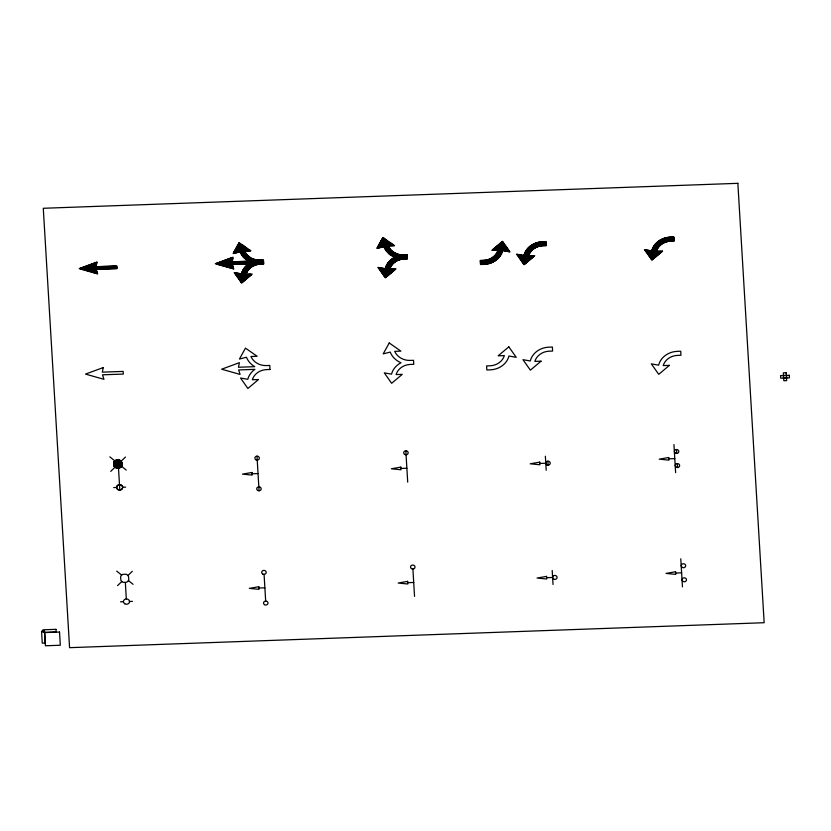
<?xml version="1.0" encoding="UTF-8"?>
<svg xmlns="http://www.w3.org/2000/svg" width="831" height="831" viewBox="0 0 831 831"><rect width="100%" height="100%" fill="white"/><g stroke="black" fill="none" stroke-linecap="round" stroke-linejoin="round"><path stroke-width="1.25" d="M122.115 463.906L121.96 465.464A5.381 4.757 2.9 0 1 121.046 467.012L118.095 468.393L114.99 467.23A4.913 4.352 2.9 0 1 113.992 465.89L113.785 462.514A4.913 4.352 2.9 0 1 114.626 461.101A4.373 3.864 2.9 0 1 115.987 460.104L119.197 459.99A4.373 3.864 2.9 0 1 120.672 460.883A4.913 4.352 2.9 0 1 121.679 462.233L122.115 463.906L113.577 464.3M110.72 471.395L114.99 467.23M121.077 461.309L125.471 457.04M117.555 585.637L121.835 581.482A4.373 3.864 2.9 0 0 123.3 582.375L126.52 582.261A4.373 3.864 2.9 0 0 127.881 581.264A5.381 4.757 2.9 0 0 128.795 579.716L128.514 576.475A4.913 4.352 2.9 0 0 127.517 575.125A4.373 3.864 2.9 0 0 126.042 574.231L122.822 574.346A4.373 3.864 2.9 0 0 121.461 575.343A4.913 4.352 2.9 0 0 120.63 576.756L120.827 580.131A4.913 4.352 2.9 0 0 121.825 581.471M127.922 575.551L132.306 571.281M523.935 255.512A20.36 18.012 2.9 0 1 542.518 241.707L546.06 241.582L546.299 245.612L542.996 245.727A15.799 13.982 2.9 0 0 528.526 255.938L534.738 255.719L524.06 264.694L516.664 254.213L523.935 255.512L529.544 260.082M662.567 251.128L651.888 260.103L644.492 249.622L651.774 250.92A20.36 18.012 2.9 0 1 670.347 237.115L673.889 236.991L674.128 241.021L670.825 241.135A15.799 13.982 2.9 0 0 656.355 251.346L662.515 251.128M270.013 369.473L266.689 369.598A15.706 13.888 2.9 0 0 252.344 379.746L258.524 379.528L247.877 388.472L240.554 378.032L247.783 379.32A20.235 17.898 2.9 0 1 254.899 369.348L238.622 369.94L240.097 374.428L221.659 369.203L239.39 362.669L238.455 367.26L254.722 366.668L253.694 366.014A20.235 17.898 2.9 0 1 246.464 357.247L239.421 359.054L245.467 348.127L257.132 356.27L250.952 356.499A15.706 13.888 2.9 0 0 266.45 365.578L269.763 365.453L269.992 369.483M407.211 254.847L403.887 254.961A15.706 13.898 2.9 0 1 388.399 245.893L394.58 245.664L382.914 237.521L376.869 248.438L383.912 246.63A20.235 17.898 2.9 0 0 393.281 256.644L394.663 257.33A20.235 17.898 2.9 0 0 385.22 268.693L377.991 267.405L385.314 277.845L395.961 268.891L389.781 269.119A15.706 13.888 2.9 0 1 403.637 258.992L407.439 258.846L407.107 254.847M232.306 264.476L248.583 263.894A20.235 17.898 2.9 0 0 241.468 273.866L234.249 272.578L241.572 283.018L252.209 274.064L246.028 274.292A15.706 13.888 2.9 0 1 260.373 264.144L263.697 264.009L263.448 259.999L260.134 260.113A15.706 13.888 2.9 0 1 244.646 251.045L250.817 250.817L239.151 242.673L233.106 253.6L240.149 251.783A20.235 17.898 2.9 0 0 247.378 260.56L248.417 261.214L232.14 261.807L233.075 257.215L215.354 263.749L233.781 268.974L232.306 264.476L226.406 259.677M783.685 378.126L786.479 378.022M116.548 459.969L118.625 459.896M115.509 460.353L119.706 460.208M115.01 460.727L120.246 460.54M114.636 461.091L120.661 460.873M114.335 461.454L121.004 461.215M114.107 461.818L121.274 461.558M113.92 462.181L121.503 461.901M113.785 462.535L121.679 462.254M113.733 462.888L121.773 462.597M113.691 463.241L121.866 462.95M113.639 463.594L121.949 463.293M113.587 463.947L122.043 463.646M113.67 464.654L122.064 464.352M113.764 464.996L122.032 464.706M113.847 465.35L122.001 465.059M113.94 465.703L121.96 465.412M114.076 466.046L121.845 465.765M114.273 466.388L121.669 466.129M114.522 466.731L121.451 466.482M114.834 467.074L121.181 466.845M115.197 467.417L120.859 467.209M115.675 467.749L120.422 467.583M116.33 468.082L119.809 467.957M252.063 473.784L258.036 473.577M400.895 468.445L406.868 468.227M539.818 463.449L545.79 463.241M668.81 458.816L674.782 458.608M113.65 487.568L116.631 487.454M122.666 487.246L125.637 487.132M258.898 588.026L264.871 587.818M407.741 582.687L413.713 582.469M546.653 577.69L552.625 577.483M675.645 573.058L681.617 572.85M120.495 601.81L123.466 601.706M129.501 601.488L132.482 601.374M673.162 237.012L673.931 237.624M672.321 237.043L673.972 238.372M671.479 237.074L674.014 239.12M670.638 237.105L674.055 239.858M669.828 237.157L674.097 240.606M669.038 237.23L673.744 241.032M668.259 237.313L672.902 241.063M667.553 237.458L672.061 241.094M666.857 237.593L671.219 241.125M666.15 237.739L670.399 241.167M665.444 237.884L669.589 241.219M664.81 238.082L668.841 241.333M664.177 238.279L668.114 241.447M663.553 238.487L667.428 241.603M662.972 238.726L666.742 241.769M662.4 238.964L666.109 241.966M661.829 239.214L665.486 242.174M661.299 239.505L664.883 242.392M660.77 239.785L664.333 242.662M660.24 240.066L663.782 242.922M659.731 240.367L663.231 243.182M659.253 240.689L662.712 243.483M658.775 241.011L662.224 243.795M658.308 241.343L661.725 244.106M657.861 241.696L661.279 244.449M657.425 242.05L660.822 244.792M657.009 242.423L660.396 245.166M656.594 242.797L659.991 245.54M656.199 243.192L659.596 245.924M655.825 243.597L659.222 246.34M655.441 244.002L658.848 246.755M655.098 244.428L658.505 247.181M654.745 244.854L658.183 247.628M654.423 245.311L657.872 248.095M654.101 245.758L657.581 248.562M660.832 251.191L661.684 251.876M653.8 246.225L657.311 249.061M659.991 251.222L661.247 252.24M653.519 246.703L657.051 249.56M659.149 251.242L660.822 252.593M653.239 247.191L656.833 250.089M658.308 251.274L660.385 252.956M652.989 247.7L656.625 250.64M657.466 251.305L659.959 253.32M652.74 248.209L656.417 251.18M656.625 251.336L659.523 253.684M652.512 248.729L659.097 254.047M652.304 249.269L658.661 254.411M652.096 249.819L658.235 254.774M651.93 250.391L657.809 255.127M651.691 250.91L657.373 255.491M650.569 250.713L656.947 255.855M649.437 250.505L656.511 256.218M648.305 250.308L656.085 256.582M647.172 250.1L655.649 256.945M646.04 249.902L655.223 257.309M644.908 249.695L654.786 257.672M645.23 250.661L654.361 258.026M646.393 252.312L653.924 258.389M647.557 253.954L653.498 258.753M648.72 255.605L653.073 259.116M649.884 257.257L652.636 259.48M651.037 258.898L652.21 259.843M545.333 241.603L546.102 242.216M544.492 241.634L546.144 242.964M543.651 241.665L546.185 243.712M542.809 241.696L546.227 244.449M541.999 241.748L546.268 245.197M541.21 241.821L545.915 245.623M540.43 241.904L545.074 245.654M539.724 242.05L544.232 245.685M539.028 242.185L543.391 245.716M538.322 242.33L542.57 245.758M537.615 242.475L541.76 245.81M536.982 242.673L541.012 245.924M536.348 242.87L540.275 246.038M535.725 243.078L539.599 246.194M535.143 243.317L538.914 246.36M534.562 243.556L538.28 246.558M534.001 243.805L537.657 246.765M533.471 244.096L537.055 246.984M532.941 244.376L536.504 247.254M532.411 244.657L535.953 247.513M531.902 244.958L535.393 247.773M531.425 245.28L534.884 248.074M530.936 245.602L534.385 248.386M530.479 245.934L533.897 248.698M530.033 246.288L533.45 249.04M529.596 246.641L532.993 249.383M529.181 247.015L532.567 249.757M528.765 247.399L532.162 250.131M528.371 247.783L531.757 250.526M527.997 248.189L531.393 250.931M527.612 248.594L531.019 251.346M527.27 249.02L530.677 251.772M526.916 249.445L530.355 252.219M526.594 249.902L530.043 252.686M526.272 250.349L529.752 253.154M533.003 255.782L533.855 256.467M525.971 250.817L529.482 253.652M532.162 255.813L533.419 256.831M525.691 251.294L529.222 254.151M531.321 255.834L532.993 257.184M525.4 251.783L529.004 254.681M530.479 255.865L532.557 257.548M525.161 252.292L528.796 255.231M529.627 255.896L532.131 257.911M524.912 252.801L528.589 255.771M528.786 255.927L531.695 258.275M524.683 253.32L531.269 258.638M524.475 253.86L530.832 259.002M524.268 254.411L530.407 259.365M524.101 254.982L529.97 259.719M522.73 255.304L529.108 260.446M521.608 255.096L528.682 260.809M520.476 254.899L528.256 261.173M519.344 254.691L527.82 261.536M502.204 241.655L503.368 242.59M518.212 254.494L527.394 261.9M501.768 242.018L504.531 244.241M517.079 254.286L526.958 262.264M517.401 255.252L526.532 262.617M501.342 242.372L505.695 245.883M518.565 256.904L526.096 262.98M500.906 242.735L506.848 247.534M500.48 243.099L508.011 249.186M519.728 258.545L525.67 263.344M500.044 243.462L509.174 250.827M520.892 260.196L525.234 263.707M499.618 243.826L509.496 251.793M522.045 261.848L524.808 264.071M523.208 263.489L524.371 264.435M499.182 244.189L508.364 251.596M498.756 244.553L507.232 251.388M498.33 244.916L506.1 251.191M497.894 245.27L504.978 250.983M497.468 245.633L503.846 250.785M497.031 245.997L502.713 250.578M496.606 246.36L502.485 251.107M496.169 246.724L502.308 251.679M495.743 247.087L502.101 252.219M495.307 247.451L501.903 252.759M494.881 247.804L497.79 250.152M497.987 250.318L501.664 253.289M494.445 248.168L496.948 250.183M497.779 250.858L501.415 253.798M494.019 248.531L496.107 250.214M497.572 251.398L501.176 254.307M493.583 248.895L495.266 250.245M497.354 251.938L500.885 254.785M493.157 249.258L494.414 250.276M497.094 252.437L500.605 255.262M492.731 249.622L493.572 250.308M496.834 252.925L500.304 255.73M496.533 253.403L499.982 256.187M496.221 253.86L499.66 256.634M495.899 254.307L499.317 257.059M495.556 254.743L498.964 257.496M495.183 255.148L498.579 257.89M494.819 255.564L498.205 258.296M494.414 255.948L497.811 258.69M494.009 256.332L497.395 259.064M493.583 256.696L496.98 259.438M493.126 257.039L496.543 259.791M492.679 257.392L496.097 260.145M492.191 257.703L495.64 260.487M491.692 258.015L495.151 260.809M491.183 258.306L494.674 261.131M490.622 258.566L494.165 261.422M490.072 258.836L493.635 261.713M489.521 259.095L493.105 261.994M488.919 259.314L492.575 262.274M488.296 259.532L492.014 262.523M487.662 259.729L491.433 262.762M486.976 259.885L490.851 263.012M486.301 260.041L490.228 263.219M485.564 260.165L489.594 263.417M484.816 260.269L488.96 263.614M484.006 260.332L488.254 263.759M483.185 260.373L487.558 263.894M482.344 260.404L486.852 264.04M481.502 260.435L486.145 264.185M480.661 260.456L485.366 264.258M480.308 260.882L484.577 264.331M480.349 261.63L483.767 264.383M480.391 262.378L482.925 264.414M480.432 263.115L482.084 264.445M480.484 263.863L481.242 264.476M406.255 254.878L407.263 255.688M390.019 242.475L393.987 245.685M405.414 254.909L407.304 256.426M383.465 237.905L393.146 245.716M404.572 254.94L407.346 257.174M382.665 237.967L392.305 245.747M403.731 254.961L407.387 257.922M382.395 238.455L391.463 245.779M402.848 254.972L407.429 258.659M382.125 238.954L390.622 245.81M401.892 254.899L406.816 258.877M381.855 239.442L389.781 245.841M400.906 254.816L405.975 258.908M381.585 239.93L388.939 245.872M399.753 254.598L405.133 258.94M381.304 240.419L388.628 246.329M398.527 254.317L404.292 258.971M381.034 240.907L389.292 247.565M397.052 253.829L403.471 259.023M380.764 241.406L390.549 249.29M394.985 252.884L402.734 259.127M380.494 241.894L401.996 259.241M380.224 242.382L401.259 259.355M379.954 242.87L400.532 259.48M379.684 243.369L383.777 246.672M384.015 246.859L399.919 259.698M379.403 243.857L383.112 246.838M384.514 247.97L399.296 259.906M379.133 244.345L382.437 247.015M385.21 249.248L398.683 260.113M378.863 244.833L381.772 247.181M386.28 250.817L393.842 256.924M394.476 257.433L398.059 260.332M378.593 245.322L381.107 247.358M388.451 253.278L390.643 255.055M393.946 257.724L397.478 260.57M378.323 245.82L380.442 247.524M393.447 258.026L396.938 260.841M378.053 246.308L379.767 247.7M392.959 258.337L396.397 261.111M377.783 246.797L379.102 247.867M392.471 258.659L395.92 261.433M377.503 247.285L378.437 248.043M391.993 258.981L395.431 261.755M377.232 247.783L377.773 248.209M391.546 259.324L394.954 262.077M391.11 259.688L394.476 262.399M390.674 260.041L394.05 262.773M390.248 260.415L393.634 263.147M389.853 260.799L393.229 263.52M389.459 261.194L392.824 263.915M389.085 261.599L392.471 264.331M388.731 262.025L392.118 264.757M388.378 262.44L391.765 265.182M388.025 262.876L391.474 265.66M387.724 263.334L391.183 266.128M394.663 268.943L395.296 269.452M387.412 263.791L390.892 266.606M393.821 268.974L394.87 269.815M387.101 264.258L390.601 267.083M392.98 269.005L394.434 270.179M386.82 264.746L390.383 267.613M392.139 269.036L394.008 270.542M386.55 265.234L390.165 268.153M391.297 269.067L393.572 270.896M386.301 265.743L389.957 268.693M390.456 269.088L393.146 271.259M386.072 266.263L392.71 271.623M385.844 266.793L392.284 271.986M385.657 267.343L391.848 272.35M385.47 267.914L391.422 272.713M385.293 268.475L390.996 273.077M384.535 268.579L390.56 273.43M383.403 268.371L390.134 273.794M382.281 268.174L389.697 274.157M381.149 267.966L389.272 274.521M380.016 267.769L388.835 274.884M378.884 267.561L388.409 275.248M378.24 267.748L387.973 275.612M379.383 269.389L387.547 275.975M380.536 271.02L387.111 276.328M381.678 272.651L386.685 276.692M382.831 274.292L386.259 277.055M383.974 275.923L385.823 277.419M262.887 260.02L263.479 260.498M249.29 249.757L250.619 250.827M262.045 260.051L263.52 261.235M242.745 245.187L249.778 250.858M261.204 260.082L263.562 261.983M239.027 242.891L248.936 250.889M260.363 260.113L263.604 262.721M238.757 243.39L248.095 250.92M259.48 260.103L263.645 263.469M238.487 243.878L247.254 250.952M258.576 260.082L263.458 264.019M238.217 244.366L246.412 250.983M257.589 259.999L262.617 264.061M237.946 244.854L245.571 251.004M256.509 259.833L261.775 264.092M237.676 245.342L244.73 251.035M255.356 259.615L260.944 264.123M237.406 245.841L245.29 252.198M253.964 259.21L260.113 264.165M237.126 246.329L246.049 253.528M252.281 258.555L259.334 264.248M236.856 246.817L258.545 264.32M236.586 247.306L257.818 264.445M236.316 247.804L257.122 264.59M236.046 248.292L256.436 264.746M235.775 248.781L239.66 251.918M240.512 252.603L255.803 264.944M235.505 249.269L238.985 252.084M241.094 253.787L255.179 265.151M235.225 249.757L238.32 252.26M241.904 255.148L254.577 265.38M234.955 250.256L237.656 252.427M243.275 256.966L254.016 265.629M234.685 250.744L236.991 252.603M247.7 261.246L253.445 265.878M234.415 251.232L236.316 252.769M246.859 261.277L252.904 266.159M234.145 251.72L235.651 252.946M246.018 261.308L252.395 266.45M233.875 252.219L234.986 253.112M245.176 261.339L251.886 266.751M233.604 252.707L234.321 253.289M244.335 261.36L247.513 263.936M248.022 264.341L251.419 267.083M243.493 261.391L246.672 263.967M247.565 264.684L250.952 267.416M242.652 261.422L245.831 263.998M247.119 265.037L250.495 267.759M241.8 261.453L244.989 264.029M246.703 265.401L250.069 268.122M240.959 261.485L244.148 264.05M246.298 265.785L249.653 268.496M240.117 261.516L243.306 264.081M245.893 266.169L249.269 268.901M239.276 261.547L242.465 264.113M245.519 266.585L248.895 269.306M238.435 261.578L241.624 264.144M245.155 266.99L248.521 269.711M237.593 261.609L240.772 264.175M244.792 267.405L248.178 270.148M231.839 257.672L232.825 258.462M236.752 261.64L239.93 264.206M244.439 267.842L247.856 270.594M231.236 257.901L232.701 259.075M235.911 261.672L239.089 264.237M244.117 268.288L247.534 271.051M230.634 258.119L232.576 259.688M235.069 261.692L238.248 264.258M243.784 268.735L247.254 271.529M250.474 274.126L251.326 274.812M230.031 258.337L232.451 260.29M234.228 261.723L237.406 264.289M243.504 269.213L246.973 272.007M249.632 274.157L250.889 275.175M229.429 258.566L232.327 260.903M233.386 261.755L236.565 264.32M243.213 269.691L246.734 272.526M248.791 274.188L250.463 275.539M228.826 258.784L232.202 261.516M232.545 261.786L235.724 264.351M242.922 270.168L246.495 273.046M247.95 274.22L250.027 275.902M228.224 259.012L234.882 264.383M242.673 270.677L246.277 273.586M247.108 274.251L249.601 276.266M227.621 259.23L234.041 264.414M242.434 271.186L246.09 274.137M246.267 274.282L249.165 276.619M227.008 259.449L233.189 264.445M242.195 271.706L248.739 276.983M241.998 272.256L248.313 277.346M225.803 259.895L232.607 265.38M241.79 272.797L247.877 277.71M225.201 260.124L232.919 266.346M241.613 273.368L247.451 278.073M224.599 260.342L233.241 267.312M241.333 273.846L247.015 278.437M223.996 260.56L233.553 268.278M240.201 273.638L246.589 278.8M223.394 260.789L233.386 268.86M239.068 273.441L246.153 279.164M222.781 261.007L232.036 268.475M237.936 273.233L245.727 279.517M222.178 261.235L230.686 268.091M236.804 273.035L245.29 279.881M221.576 261.453L229.325 267.707M235.672 272.828L244.865 280.244M220.973 261.682L227.974 267.322M234.55 272.63L244.428 280.608M220.371 261.9L226.614 266.938M235.08 273.773L244.002 280.971M219.768 262.118L225.263 266.554M236.233 275.404L243.576 281.335M219.166 262.347L223.903 266.169M237.375 277.045L243.14 281.699M218.563 262.565L222.552 265.785M238.528 278.676L242.714 282.052M217.951 262.793L221.191 265.401M239.671 280.317L242.278 282.415M217.348 263.012L219.841 265.016M240.824 281.948L241.852 282.779M216.746 263.23L218.48 264.632M216.143 263.458L217.13 264.248M115.696 265.982L116.891 266.948M114.574 266.024L116.942 267.946M113.452 266.065L116.62 268.621M112.33 266.107L115.499 268.662M111.209 266.149L114.377 268.704M110.087 266.19L113.255 268.745M108.965 266.232L112.133 268.787M107.833 266.273L111.011 268.829M106.711 266.315L109.889 268.87M105.589 266.346L108.757 268.912M104.467 266.387L107.635 268.953M103.345 266.429L106.513 268.995M102.223 266.471L105.392 269.026M96.053 262.44L96.76 263.012M101.102 266.512L104.27 269.067M95.253 262.731L96.593 263.822M99.98 266.554L103.148 269.109M94.443 263.032L96.427 264.632M98.858 266.595L102.026 269.151M93.633 263.323L96.261 265.442M97.736 266.637L100.904 269.192M92.833 263.624L96.095 266.252M96.614 266.668L99.782 269.234M92.023 263.915L98.66 269.275M91.223 264.216L97.539 269.317M90.413 264.507L96.417 269.358M89.613 264.809L96.5 270.366M88.803 265.099L96.915 271.654M88.003 265.401L97.341 272.942M87.193 265.702L97.134 273.711M86.393 265.993L95.326 273.202M85.583 266.294L93.519 272.693M84.783 266.585L91.711 272.184M83.973 266.886L89.904 271.664M83.162 267.177L88.096 271.155M82.362 267.478L86.289 270.646M81.552 267.769L84.482 270.127M80.752 268.07L82.674 269.618M79.942 268.361L80.867 269.109M109.848 456.853L114.834 460.883M121.565 466.305L126.25 470.086M116.693 571.105L121.679 575.125M128.4 580.547L133.085 584.328M786.5 375.383L786.656 377.97M783.342 375.498L783.498 378.084M676.476 449.529L676.714 453.466M677.317 463.584L677.556 467.521M673.941 444.543L675.624 472.662M680.776 558.785L682.459 586.904M547.889 461.195L548.128 465.131M545.365 456.209L546.206 470.273M552.2 570.45L553.041 584.515M405.829 450.797L407.709 482.146M412.903 568.996L414.544 596.388M256.997 456.146L259.064 490.789M264.071 574.346L265.671 601.073M118.511 468.3L119.809 489.999M125.346 582.541L126.322 598.922M96.947 262.108L96.012 266.699L116.828 265.951L116.984 268.61L96.167 269.369L97.643 273.866L79.205 268.631L96.947 262.108M103.252 367.562L102.317 372.153L123.144 371.405L123.3 374.064L102.483 374.823L103.958 379.32L85.51 374.095L103.252 367.562M389.23 342.974L383.184 353.892L390.227 352.084A20.235 17.898 2.9 0 0 399.597 362.098L400.978 362.783A20.235 17.898 2.9 0 0 391.536 374.147L384.306 372.859L391.63 383.299L402.266 374.355L396.096 374.573A15.706 13.888 2.9 0 1 409.953 364.445L413.755 364.31L413.516 360.301L410.202 360.415A15.706 13.898 2.9 0 1 394.715 351.347L400.885 351.118L389.23 342.974M502.516 241.385L491.838 250.37L498.049 250.141A15.799 13.982 2.9 0 1 483.58 260.352L480.287 260.477L480.515 264.507L484.058 264.372A20.36 18.012 2.9 0 0 502.641 250.567L509.912 251.876L502.516 241.385M508.832 346.839L498.153 355.824L504.365 355.595A15.799 13.982 2.9 0 1 489.895 365.806L486.592 365.931L486.831 369.961L490.363 369.837A20.36 18.012 2.9 0 0 508.946 356.021L516.228 357.33L508.832 346.839M541.054 361.173L530.375 370.148L522.979 359.667L530.251 360.976A20.36 18.012 2.9 0 1 548.834 347.161L552.376 347.036L552.605 351.066L549.301 351.181A15.799 13.982 2.9 0 0 534.842 361.392L541.054 361.173M669.412 365.37L658.734 374.345L651.338 363.864L658.609 365.173A20.36 18.012 2.9 0 1 677.192 351.357L680.724 351.233L680.963 355.263L677.66 355.377A15.799 13.982 2.9 0 0 663.19 365.588L669.412 365.37M251.98 472.465L242.475 474.137L252.146 475.103L251.98 472.465M400.822 467.126L391.318 468.788L400.978 469.764L400.822 467.126M539.735 462.129L530.23 463.802L539.89 464.768L539.735 462.129M668.726 457.497L659.222 459.159L668.882 460.135L668.726 457.497M258.825 586.717L249.31 588.379L258.981 589.345L258.825 586.717M407.657 581.368L398.153 583.03L407.813 584.006L407.657 581.368M546.569 576.382L537.065 578.044L546.736 579.01L546.569 576.382M675.561 571.749L666.057 573.411L675.728 574.377L675.561 571.749M737.855 183.329L43.285 208.28L69.575 647.671L764.156 622.72L737.855 183.329M786.157 372.755L783.363 372.859L783.83 380.712L786.635 380.619L786.157 372.755M789.294 375.28L780.548 375.602L780.704 378.188L789.45 377.876L789.294 375.28M55.989 629.337L42.963 629.805L43.119 632.443L56.144 631.976L55.989 629.337M44.531 631.072L41.55 631.176L42.267 643.132L45.238 643.017L44.531 631.072M59.531 632.059L44.656 632.599L45.435 645.78L60.32 645.24L59.531 632.059M675.374 453.124A2.223 1.974 2.9 0 0 678.813 451.628A2.223 1.974 2.9 0 0 675.593 449.727A2.223 1.974 2.9 0 0 675.374 453.124M676.216 467.188A2.223 1.974 2.9 0 0 679.654 465.692A2.223 1.974 2.9 0 0 676.434 463.781A2.223 1.974 2.9 0 0 676.216 467.188M682.989 581.399A2.233 1.974 2.9 0 0 686.499 579.996A2.233 1.974 2.9 0 0 683.331 577.992A2.233 1.974 2.9 0 0 682.989 581.399M682.137 567.344A2.233 1.974 2.9 0 0 685.658 565.942A2.233 1.974 2.9 0 0 682.49 563.927A2.233 1.974 2.9 0 0 682.137 567.344M546.788 464.789A2.223 1.974 2.9 0 0 550.236 463.293A2.223 1.974 2.9 0 0 547.006 461.392A2.223 1.974 2.9 0 0 546.788 464.789M553.571 578.999A2.233 1.974 2.9 0 0 557.082 577.607A2.233 1.974 2.9 0 0 553.913 575.592A2.233 1.974 2.9 0 0 553.571 578.999M404.718 454.422A2.233 1.974 2.9 0 0 408.177 452.916A2.233 1.974 2.9 0 0 404.946 450.994A2.233 1.974 2.9 0 0 404.718 454.422M411.501 568.622A2.233 1.974 2.9 0 0 415.012 567.22A2.233 1.974 2.9 0 0 411.844 565.215A2.233 1.974 2.9 0 0 411.501 568.622M255.886 459.761A2.233 1.974 2.9 0 0 259.345 458.255A2.233 1.974 2.9 0 0 256.104 456.344A2.233 1.974 2.9 0 0 255.886 459.761M257.724 490.446A2.233 1.974 2.9 0 0 261.183 488.94A2.233 1.974 2.9 0 0 257.942 487.028A2.233 1.974 2.9 0 0 257.724 490.446M264.497 604.656A2.233 1.974 2.9 0 0 268.008 603.254A2.233 1.974 2.9 0 0 264.85 601.249A2.233 1.974 2.9 0 0 264.497 604.656M262.658 573.972A2.233 1.974 2.9 0 0 266.18 572.569A2.233 1.974 2.9 0 0 263.012 570.554A2.233 1.974 2.9 0 0 262.658 573.972M117.909 489.521A3.023 2.67 2.9 0 0 122.656 487.62A3.023 2.67 2.9 0 0 118.376 484.909A3.023 2.67 2.9 0 0 117.909 489.521M118.002 489.552A2.992 2.649 2.9 0 0 122.635 487.537A2.992 2.649 2.9 0 0 118.303 484.972A2.992 2.649 2.9 0 0 118.002 489.552M124.743 603.763A3.023 2.67 2.9 0 0 129.491 601.862A3.023 2.67 2.9 0 0 125.211 599.151A3.023 2.67 2.9 0 0 124.743 603.763"/></g></svg>
